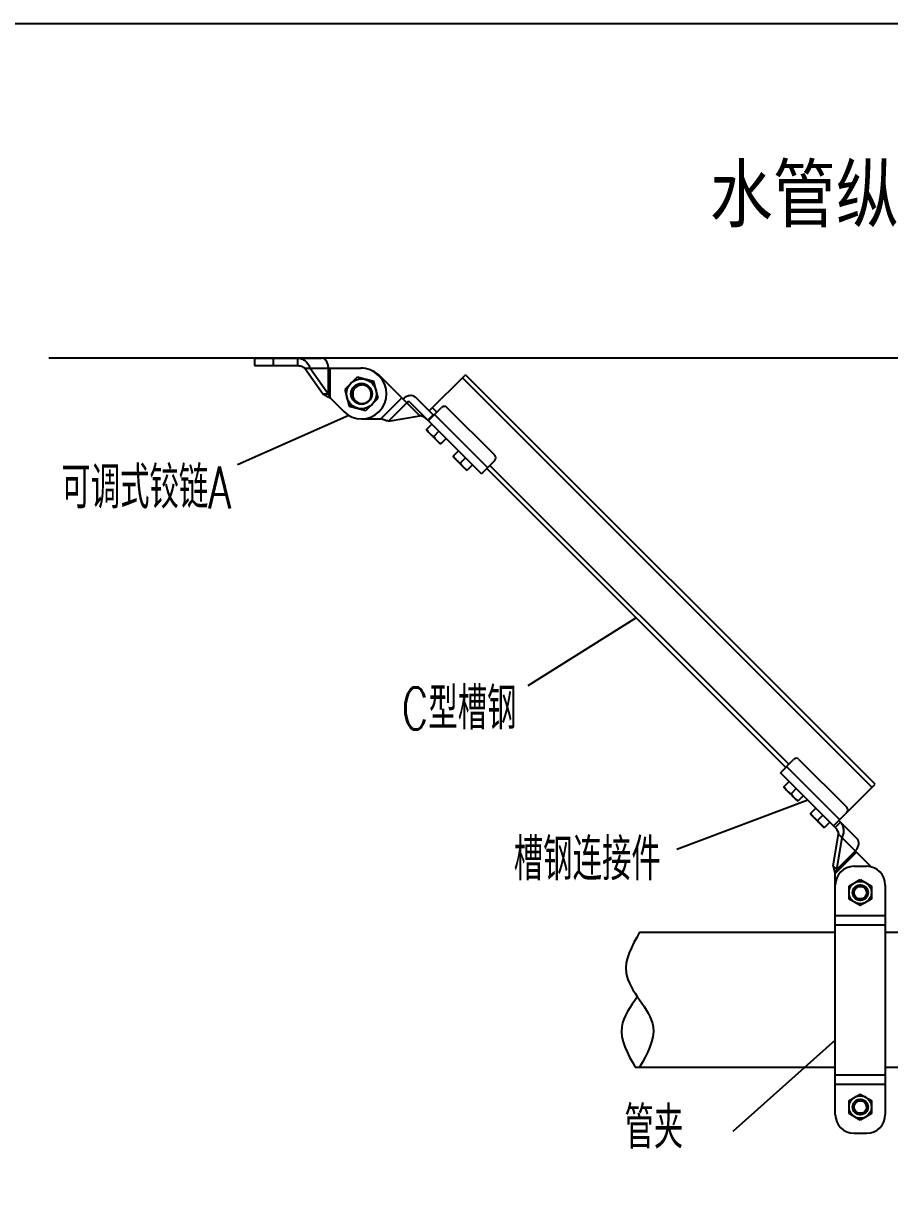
# Model space of a CAD drawing. Extents: x 1031190 to 1725648, y 733081 to 1571294.
# Drawn here: x 1138291 to 1146538, y 1245632 to 1256793 of the extents above; entities that cross this region are included whole.
import ezdxf

# ---------------------------------------------------------------- set-up
doc = ezdxf.new("R2010")
doc.units = 0
doc.header["$LTSCALE"] = 1000
doc.header["$MEASUREMENT"] = 0
doc.layers.add('bz', color=2, linetype='Continuous')
doc.layers.add('W_DIM', color=4, linetype='Continuous')
doc.styles.get("Standard").update_dxf_attribs({"font": 'gbenor.shx', "bigfont": 'gbcbig.shx'})
doc.styles.add('wwp100', font='txt.shx', dxfattribs={"width": 0.7, "height": 400, "bigfont": 'hztxt.shx'})
doc.styles.add('中西文等高字体', font='HZTXT_E.shx', dxfattribs={"width": 0.7, "height": 4, "bigfont": 'hztxt.shx'})
doc.dimstyles.get("Standard").update_dxf_attribs({"dimtxt": 0.18, "dimasz": 0.18, "dimexe": 0.18, "dimexo": 0.0625, "dimgap": 0.09, "dimtad": 0, "dimtih": 1, "dimtoh": 1, "dimdec": 4, "dimzin": 0, "dimdsep": 46, "dimtxsty": 'Standard', "dimcen": 0.09, "dimadec": 0, "dimazin": 0, "dimtfac": 1, "dimtdec": 4, "dimtofl": 0, "dimtmove": 0, "dimatfit": 3, "dimfxl": 0, "dimtolj": 1, "dimtzin": 0, "dimarcsym": 0})

msp = doc.modelspace()

# ---------------------------------------------------------------- linework, layer by layer
at = {"linetype": 'Continuous'}
for p, q in [((1140491.9, 1253606.6), (1140491.9, 1253535.2)), ((1140491.9, 1253606.6), (1141128, 1253606.6)), ((1140491.9, 1253535.2), (1140900.9, 1253535.2)), ((1140670.5, 1253606.6), (1140670.5, 1253535.2)), ((1140900.9, 1253606.6), (1140900.9, 1253535.2)), ((1140969.5, 1253511.4), (1141144.9, 1253263.3)), ((1140969.5, 1253511.4), (1141502.5, 1253511.4)), ((1141020, 1253511.4), (1141195.4, 1253263.3)), ((1141195.4, 1253263.3), (1141195.4, 1253511.4)), ((1141212.2, 1253226.8), (1141212.2, 1253511.4)), ((1141467.2, 1253425.2), (1141350.5, 1253308.6)), ((1141626.5, 1253382.5), (1141467.2, 1253425.2)), ((1141678.3, 1253434.3), (1141670.9, 1253441.6)), ((1141688.7, 1253434.3), (1142065.6, 1253057.4)), ((1142154.9, 1253102.7), (1142500.1, 1253447.9)), ((1146369.5, 1249519.6), (1142470.6, 1253418.4)), ((1146399, 1249549), (1142500.1, 1253447.9)), ((1141350.5, 1253308.6), (1141393.2, 1253149.2)), ((1141507.5, 1253349.8), (1141507.4, 1253349.8)), ((1141510.2, 1253349.8), (1141510.4, 1253349.8)), ((1141669.2, 1253223.2), (1141626.5, 1253382.5)), ((1141195.4, 1253263.3), (1141144.9, 1253263.3)), ((1141212.2, 1253226.8), (1141341.5, 1253097.5)), ((1141552.6, 1253106.5), (1141669.2, 1253223.2)), ((1141893.9, 1253229), (1141692.7, 1253027.8)), ((1141766.2, 1253006), (1141941.6, 1253181.4)), ((1141970.3, 1253186.3), (1142145, 1253011.6)), ((1142020.8, 1253236.8), (1142195.5, 1253062.1)), ((1141393.2, 1253149.2), (1141552.6, 1253106.5)), ((1141766.2, 1253006), (1142065.6, 1253057.4)), ((1142192.1, 1253065.6), (1142141.6, 1253015)), ((1142146.9, 1253010.5), (1142272.8, 1253136.4)), ((1142226.5, 1253090.1), (1142184.4, 1253132.2)), ((1142710.6, 1252563.9), (1142205.4, 1253069)), ((1142777.9, 1252681.8), (1142323.3, 1253136.4)), ((1141509.9, 1253027.8), (1141692.7, 1253027.8)), ((1142126.3, 1252922.6), (1142180.2, 1252976.4)), ((1142146.5, 1253010.1), (1142651.6, 1252505)), ((1142126.3, 1252922.6), (1142261, 1252787.8)), ((1142247.5, 1252909.1), (1142197.4, 1252859)), ((1142314.9, 1252841.7), (1142261, 1252787.8)), ((1142378.9, 1252670), (1142432.7, 1252723.9)), ((1142378.9, 1252670), (1142513.6, 1252535.3)), ((1142500.1, 1252656.5), (1142450, 1252606.4)), ((1142777.9, 1252631.3), (1142651.6, 1252505)), ((1142567.4, 1252589.2), (1142513.6, 1252535.3)), ((1145548.6, 1249709), (1142702.2, 1252555.5)), ((1145578.1, 1249738.5), (1142731.6, 1252584.9)), ((1145498.1, 1249658.5), (1145624.4, 1249784.8)), ((1145557.1, 1249717.4), (1146062.2, 1249212.3)), ((1145674.9, 1249784.8), (1146129.6, 1249330.1)), ((1146018.9, 1249137.7), (1145498.1, 1249658.5)), ((1145528.4, 1249520.4), (1145582.3, 1249574.3)), ((1145528.4, 1249520.4), (1145663.1, 1249385.7)), ((1145649.7, 1249506.9), (1145599.6, 1249456.8)), ((1146005.7, 1249155.8), (1146399, 1249549)), ((1145717, 1249439.6), (1145663.1, 1249385.7)), ((1145781, 1249267.8), (1145834.9, 1249321.7)), ((1145781, 1249267.8), (1145915.7, 1249133.1)), ((1145902.3, 1249254.4), (1145852.2, 1249204.3)), ((1145969.6, 1249187), (1145915.7, 1249133.1)), ((1146018.9, 1249137.7), (1146069.4, 1249188.2)), ((1146053.8, 1249203.8), (1146230, 1249027.7)), ((1145999.2, 1248773), (1146050.5, 1249072.4)), ((1146034.9, 1248737.3), (1146086.2, 1249036.7)), ((1146050.5, 1249072.4), (1146362.3, 1248760.6)), ((1146020.9, 1248699.5), (1146222.2, 1248900.8)), ((1146210.3, 1248912.7), (1146034.9, 1248737.3)), ((1145999.2, 1248773), (1146034.9, 1248737.3)), ((1146199.5, 1248766.7), (1146318.6, 1248766.7)), ((1146020.9, 1246403.3), (1146020.9, 1248699.5)), ((1146151.9, 1248578.6), (1146259.1, 1248640.4)), ((1146259.1, 1248640.4), (1146366.2, 1248578.6)), ((1146151.9, 1248454.9), (1146151.9, 1248578.6)), ((1146236.9, 1248584.5), (1146236.7, 1248584.5)), ((1146294.7, 1248565.2), (1146294.6, 1248565.2)), ((1146315, 1248563.7), (1146315.1, 1248563.6)), ((1146315.1, 1248563.6), (1146315.2, 1248563.5)), ((1146331.8, 1248510.4), (1146331.8, 1248510.4)), ((1146331.8, 1248510.1), (1146331.8, 1248510.1)), ((1146331.9, 1248511.7), (1146331.9, 1248511.5)), ((1146331.9, 1248511.7), (1146331.9, 1248511.5)), ((1146366.2, 1248578.6), (1146366.2, 1248454.9)), ((1146497.2, 1248588.1), (1146497.2, 1246403.3)), ((1146259.1, 1248393), (1146151.9, 1248454.9)), ((1146366.2, 1248454.9), (1146259.1, 1248393)), ((1146309.2, 1248465.7), (1146309.1, 1248465.6)), ((1146309.1, 1248465.6), (1146309.1, 1248465.6)), ((1146309.2, 1248465.7), (1146309.2, 1248465.7)), ((1146309.2, 1248465.7), (1146309.2, 1248465.7)), ((1146309.6, 1248466.1), (1146309.5, 1248466)), ((1146309.7, 1248466.1), (1146309.6, 1248466.1)), ((1146309.6, 1248466.1), (1146309.6, 1248466.1)), ((1146309.8, 1248466.2), (1146309.7, 1248466.2)), ((1146309.7, 1248466.2), (1146309.7, 1248466.1)), ((1146309.8, 1248466.3), (1146309.8, 1248466.2)), ((1146310.3, 1248466.7), (1146310.2, 1248466.7)), ((1146310.2, 1248466.7), (1146310.2, 1248466.6)), ((1146310.4, 1248466.8), (1146310.3, 1248466.7)), ((1146020.9, 1248299.7), (1146497.2, 1248299.7)), ((1146020.9, 1248210.3), (1146497.2, 1248210.3)), ((1144157.6, 1248138.7), (1146020.9, 1248138.7)), ((1146497.2, 1248138.7), (1147449.7, 1248138.7)), ((1144116.1, 1246852.8), (1146020.9, 1246852.8)), ((1146497.2, 1246852.8), (1147419.9, 1246852.8)), ((1146020.9, 1246781.1), (1146497.2, 1246781.1)), ((1146020.9, 1246691.8), (1146497.2, 1246691.8)), ((1146151.9, 1246536.6), (1146259.1, 1246598.5)), ((1146259.1, 1246598.5), (1146366.2, 1246536.6)), ((1146151.9, 1246412.9), (1146151.9, 1246536.6)), ((1146236.9, 1246542.6), (1146236.7, 1246542.5)), ((1146294.7, 1246523.2), (1146294.6, 1246523.3)), ((1146315, 1246521.7), (1146315.1, 1246521.6)), ((1146315.1, 1246521.6), (1146315.2, 1246521.5)), ((1146331.8, 1246468.5), (1146331.8, 1246468.4)), ((1146331.8, 1246468.2), (1146331.8, 1246468.1)), ((1146331.9, 1246469.7), (1146331.9, 1246469.6)), ((1146331.9, 1246469.7), (1146331.9, 1246469.6)), ((1146366.2, 1246536.6), (1146366.2, 1246412.9)), ((1146259.1, 1246351.1), (1146151.9, 1246412.9)), ((1146366.2, 1246412.9), (1146259.1, 1246351.1)), ((1146309.2, 1246423.7), (1146309.1, 1246423.7)), ((1146309.1, 1246423.7), (1146309.1, 1246423.6)), ((1146309.2, 1246423.8), (1146309.2, 1246423.7)), ((1146309.2, 1246423.7), (1146309.2, 1246423.7)), ((1146309.6, 1246424.1), (1146309.5, 1246424.1)), ((1146309.7, 1246424.2), (1146309.6, 1246424.2)), ((1146309.6, 1246424.2), (1146309.6, 1246424.1)), ((1146309.8, 1246424.3), (1146309.7, 1246424.2)), ((1146309.7, 1246424.2), (1146309.7, 1246424.2)), ((1146309.8, 1246424.3), (1146309.8, 1246424.3)), ((1146310.3, 1246424.8), (1146310.2, 1246424.7)), ((1146310.2, 1246424.7), (1146310.2, 1246424.7)), ((1146310.4, 1246424.9), (1146310.3, 1246424.8)), ((1146199.5, 1246224.7), (1146318.6, 1246224.7))]:
    msp.add_line(p, q, dxfattribs=at)
msp.add_lwpolyline([(1137422.9, 1256792.8), (1152561.3, 1256792.8), (1152561.3, 1241937.5), (1137422.9, 1241937.5)], close=True)
for centre, radius in [((1141509.9, 1253265.9), 142.9), ((1141509.9, 1253265.9), 100.2), ((1141509.9, 1253265.9), 95.3), ((1146259.1, 1248516.7), 107.1), ((1146259.1, 1248516.7), 73.7), ((1146259.1, 1248516.7), 59.5), ((1146259.1, 1246474.8), 107.1), ((1146259.1, 1246474.8), 73.7), ((1146259.1, 1246474.8), 59.5)]:
    msp.add_circle(centre, radius, dxfattribs=at)
for centre, radius, start, end in [((1141502.5, 1253273.2), 238.1, 45, 90), ((1141509.9, 1253265.9), 238.1, 225, 45), ((1141520.3, 1253265.9), 238.1, 45, 67.63031), ((1141509.8, 1253265.9), 83.9, 172.14543, 175.15819), ((1141509.9, 1253265.9), 83.9, 168.67355, 172.14337), ((1141509.9, 1253265.9), 84, 165.4458, 168.67361), ((1141509.9, 1253265.9), 83.9, 101.48488, 165.44483), ((1141509.8, 1253266.1), 83.8, 101.10333, 101.4834), ((1141509.9, 1253265.8), 84, 95.59662, 101.09946), ((1141509.9, 1253265.9), 84, 92.60725, 95.59802), ((1141509.9, 1253266.1), 83.7, 91.69418, 92.60616), ((1141509.9, 1253266.3), 83.5, 91.37381, 91.69398), ((1141515.6, 1253266.7), 83.5, 94.99489, 95.50792), ((1141509.9, 1253266.1), 83.7, 89.75296, 91.37328), ((1141509.9, 1253265.9), 84, 88.71875, 89.6641), ((1141509.9, 1253265.7), 84.1, 87.15432, 88.71863), ((1141509.9, 1253265.9), 84, 178.51135, 179.23308), ((1141509.8, 1253265.9), 83.9, 178.78883, 181.69256), ((1141509.7, 1253265.9), 83.7, 179.23213, 181.6927), ((1141510, 1253265.9), 84.1, 175.15789, 177.69509), ((1141510, 1253265.9), 84.1, 177.69503, 178.78973), ((1141510, 1253265.9), 84.1, 177.70337, 178.51134), ((1141508.5, 1253260.3), 94.7, 342.31446, 343.94712), ((1142298, 1253111.1), 35.7, 45, 135), ((1142752.7, 1252656.5), 35.7, 315, 45), ((1145649.7, 1249759.5), 35.7, 45, 135), ((1146104.3, 1249304.9), 35.7, 315, 45), ((1146199.5, 1248588.1), 178.6, 90, 180), ((1146318.6, 1248588.1), 178.6, 0, 90), ((1146259.1, 1248516.7), 71.4, 108.09219, 105.53041), ((1146259.1, 1248516.7), 60.1, 53.78972, 143.12824), ((1146258.7, 1248516.9), 59.7, 142.82749, 143.12822), ((1146258.9, 1248516.8), 60, 140.32828, 142.82605), ((1146259.1, 1248516.6), 60.2, 139.12725, 140.32924), ((1146259.2, 1248516.6), 60.3, 138.70846, 139.12741), ((1146261, 1248517.5), 71.2, 107.2173, 109.79104), ((1146259.2, 1248516.9), 59.8, 52.51705, 53.7893), ((1146261, 1248515.8), 59.8, 55.33718, 55.67721), ((1146260.9, 1248515.7), 59.9, 54.1228, 55.3368), ((1146259.1, 1248516.8), 60, 51.24611, 52.5171), ((1146260.7, 1248515.4), 60.2, 52.0023, 54.1222), ((1146259, 1248516.7), 60.2, 50.58106, 51.24633), ((1146260.6, 1248515.3), 60.4, 50.43148, 52.00277), ((1146260.5, 1248515.2), 60.5, 50.04004, 50.43172), ((1146260.5, 1248515.2), 60.5, 49.19898, 50.04001), ((1146254.8, 1248523.2), 72.4, 32.67364, 34.93175), ((1146259.1, 1248516.7), 73, 356.06244, 41.06244), ((1146259.2, 1248516.8), 72.8, 39.98819, 41.06221), ((1146259.1, 1248516.7), 73, 38.79662, 39.79988), ((1146259.9, 1248518.7), 72.3, 320.06817, 352.31475), ((1146255.2, 1248523.5), 71.9, 23.90688, 32.68142), ((1146255.9, 1248523.8), 71.1, 23.32965, 23.88613), ((1146259.3, 1248518.8), 72.9, 352.26728, 353.08797), ((1146259.4, 1248518.8), 72.9, 353.08802, 353.36074), ((1146259.2, 1248516.7), 72.9, 354.83536, 355.91999), ((1146259.5, 1248518.8), 72.8, 353.40008, 354.29095), ((1146259.1, 1248516.7), 73, 354.42131, 354.78419), ((1146260.6, 1248518.1), 71.5, 312.88161, 313.20481), ((1146260.6, 1248518.2), 71.6, 313.52425, 313.92611), ((1146260.4, 1248518.3), 71.7, 314.16129, 318.95629), ((1146260.5, 1248518.2), 71.7, 318.9568, 320.02346), ((1146259.1, 1246474.8), 71.4, 108.09219, 105.53041), ((1146259.1, 1246474.8), 60.1, 53.78972, 143.12824), ((1146258.7, 1246475), 59.7, 142.82749, 143.12822), ((1146258.9, 1246474.8), 60, 140.32828, 142.82605), ((1146259.1, 1246474.7), 60.2, 139.12725, 140.32924), ((1146259.2, 1246474.7), 60.3, 138.70846, 139.12741), ((1146261, 1246475.6), 71.2, 107.2173, 109.79104), ((1146259.2, 1246475), 59.8, 52.51705, 53.7893), ((1146261, 1246473.8), 59.8, 55.33718, 55.67721), ((1146260.9, 1246473.7), 59.9, 54.1228, 55.3368), ((1146259.1, 1246474.8), 60, 51.24611, 52.5171), ((1146260.7, 1246473.5), 60.2, 52.0023, 54.1222), ((1146259, 1246474.7), 60.2, 50.58106, 51.24633), ((1146260.6, 1246473.3), 60.4, 50.43148, 52.00277), ((1146260.5, 1246473.3), 60.5, 50.04004, 50.43172), ((1146260.5, 1246473.2), 60.5, 49.19898, 50.04001), ((1146254.8, 1246481.3), 72.4, 32.67364, 34.93175), ((1146259.1, 1246474.8), 73, 356.06244, 41.06244), ((1146259.2, 1246474.9), 72.8, 39.98819, 41.06221), ((1146259.1, 1246474.8), 73, 38.79662, 39.79988), ((1146255.2, 1246481.6), 71.9, 23.90688, 32.68142), ((1146255.9, 1246481.9), 71.1, 23.32965, 23.88613), ((1146259.3, 1246476.8), 72.9, 352.26728, 353.08797), ((1146259.4, 1246476.8), 72.9, 353.08802, 353.36074), ((1146259.2, 1246474.7), 72.9, 354.83536, 355.91999), ((1146259.5, 1246476.8), 72.8, 353.40008, 354.29095), ((1146259.1, 1246474.8), 73, 354.42131, 354.78419), ((1146199.5, 1246403.3), 178.6, 180, 270), ((1146260.6, 1246476.2), 71.5, 312.88161, 313.20481), ((1146260.6, 1246476.2), 71.6, 313.52425, 313.92611), ((1146260.4, 1246476.3), 71.7, 314.16129, 318.95629), ((1146260.5, 1246476.3), 71.7, 318.9568, 320.02346), ((1146259.9, 1246476.7), 72.3, 320.06817, 352.31475), ((1146318.6, 1246403.3), 178.6, 270, 0)]:
    msp.add_arc(centre, radius, start, end, dxfattribs=at)
for points, knots in [([(1140900.9, 1253606.6), (1140914.1, 1253606.6), (1140940.9, 1253601.5), (1140976, 1253580.1), (1141003.3, 1253549), (1141015.6, 1253524.2), (1141020, 1253511.4)], [0, 0, 0, 0, 0.2432329, 0.4930778, 0.7487233, 1, 1, 1, 1]), ([(1140900.9, 1253535.2), (1140913.7, 1253535.2), (1140938.4, 1253530.5), (1140960, 1253518.2), (1140969.5, 1253511.4)], [0, 0, 0, 0, 0.5225162, 1, 1, 1, 1]), ([(1141195.4, 1253511.4), (1141195.4, 1253523.6), (1141192.2, 1253547.5), (1141178.1, 1253578.6), (1141156.1, 1253600.8), (1141136.9, 1253606.6), (1141128, 1253606.6)], [0, 0, 0, 0, 0.2879693, 0.555344, 0.7905333, 1, 1, 1, 1]), ([(1141599.5, 1253234.1), (1141603.5, 1253247.9), (1141605.1, 1253277.6), (1141589.9, 1253311.6), (1141569.5, 1253332.2), (1141550.9, 1253343.5), (1141530, 1253349.9), (1141515.4, 1253350.5), (1141508.3, 1253349.9)], [0, 0, 0, 0, 0.2492726, 0.4984099, 0.6238458, 0.7492448, 0.8746208, 1, 1, 1, 1]), ([(1141144.9, 1253263.3), (1141154.7, 1253256.5), (1141177, 1253244), (1141200, 1253232.8), (1141212.2, 1253226.8)], [0, 0, 0, 0, 0.4682186, 1, 1, 1, 1]), ([(1141195.4, 1253263.3), (1141196.5, 1253260.3), (1141201.5, 1253247.8), (1141207.6, 1253235.8), (1141212.2, 1253226.8)], [0, 0, 0, 0, 0.2440009, 1, 1, 1, 1]), ([(1141426, 1253263.4), (1141425.7, 1253256.1), (1141427, 1253241.3), (1141434.6, 1253220.5), (1141447.2, 1253202.3), (1141469.4, 1253182.9), (1141504.9, 1253169.9), (1141535, 1253173.8), (1141548.6, 1253178.9)], [0, 0, 0, 0, 0.1254142, 0.2508333, 0.3762646, 0.5017062, 0.7507851, 1, 1, 1, 1]), ([(1141905.8, 1253217.1), (1141914.5, 1253225.8), (1141933.6, 1253240.3), (1141965.6, 1253252.4), (1141996.9, 1253252.6), (1142014.5, 1253243.1), (1142020.8, 1253236.8)], [0, 0, 0, 0, 0.2879707, 0.5553439, 0.7905323, 1, 1, 1, 1]), ([(1141970.3, 1253186.3), (1141968.7, 1253187.9), (1141964.3, 1253190.2), (1141956.5, 1253190.2), (1141948.5, 1253187.2), (1141943.7, 1253183.5), (1141941.6, 1253181.4)], [0, 0, 0, 0, 0.209498, 0.4446669, 0.7119894, 1, 1, 1, 1]), ([(1142130.9, 1253025.7), (1142121.8, 1253034.8), (1142101, 1253048.9), (1142077.1, 1253055.5), (1142065.6, 1253057.4)], [0, 0, 0, 0, 0.5225162, 1, 1, 1, 1]), ([(1141766.2, 1253006), (1141754.4, 1253008.1), (1141729.7, 1253015), (1141705.6, 1253023.3), (1141692.7, 1253027.8)], [0, 0, 0, 0, 0.4682186, 1, 1, 1, 1]), ([(1142146.9, 1253010.5), (1142146.8, 1253010.5), (1142146, 1253010.3), (1142145.5, 1253011.1), (1142145, 1253011.6)], [0, 0, 0, 0, 0.1267747, 1, 1, 1, 1]), ([(1142130.1, 1252926.3), (1142132.3, 1252923), (1142141.3, 1252909.8), (1142151.5, 1252897.4), (1142160, 1252888.9)], [0, 0, 0, 0, 0.2507885, 1, 1, 1, 1]), ([(1142160, 1252888.9), (1142168.4, 1252880.4), (1142180.8, 1252870.2), (1142194.1, 1252861.2), (1142197.4, 1252859)], [0, 0, 0, 0, 0.7492115, 1, 1, 1, 1]), ([(1142197.4, 1252859), (1142199.6, 1252855.6), (1142208.6, 1252842.4), (1142218.8, 1252830), (1142227.3, 1252821.5)], [0, 0, 0, 0, 0.2507885, 1, 1, 1, 1]), ([(1142227.3, 1252821.5), (1142235.8, 1252813.1), (1142248.2, 1252802.8), (1142261.4, 1252793.8), (1142264.8, 1252791.6)], [0, 0, 0, 0, 0.7492115, 1, 1, 1, 1]), ([(1142382.7, 1252673.8), (1142384.8, 1252670.4), (1142393.8, 1252657.2), (1142404.1, 1252644.8), (1142412.5, 1252636.3)], [0, 0, 0, 0, 0.2507885, 1, 1, 1, 1]), ([(1142412.5, 1252636.3), (1142421, 1252627.8), (1142433.4, 1252617.6), (1142446.6, 1252608.6), (1142450, 1252606.4)], [0, 0, 0, 0, 0.7492115, 1, 1, 1, 1]), ([(1142450, 1252606.4), (1142452.2, 1252603.1), (1142461.2, 1252589.8), (1142471.4, 1252577.4), (1142479.9, 1252569)], [0, 0, 0, 0, 0.2507885, 1, 1, 1, 1]), ([(1142479.9, 1252569), (1142488.4, 1252560.5), (1142500.8, 1252550.2), (1142514, 1252541.3), (1142517.4, 1252539.1)], [0, 0, 0, 0, 0.7492115, 1, 1, 1, 1]), ([(1145532.2, 1249524.2), (1145534.4, 1249520.8), (1145543.4, 1249507.6), (1145553.6, 1249495.2), (1145562.1, 1249486.7)], [0, 0, 0, 0, 0.2507885, 1, 1, 1, 1]), ([(1145562.1, 1249486.7), (1145570.6, 1249478.3), (1145583, 1249468), (1145596.2, 1249459), (1145599.6, 1249456.8)], [0, 0, 0, 0, 0.7492115, 1, 1, 1, 1]), ([(1145599.6, 1249456.8), (1145601.8, 1249453.5), (1145610.8, 1249440.3), (1145621, 1249427.8), (1145629.5, 1249419.4)], [0, 0, 0, 0, 0.2507885, 1, 1, 1, 1]), ([(1145629.5, 1249419.4), (1145637.9, 1249410.9), (1145650.4, 1249400.7), (1145663.6, 1249391.7), (1145666.9, 1249389.5)], [0, 0, 0, 0, 0.7492115, 1, 1, 1, 1]), ([(1145784.8, 1249271.6), (1145787, 1249268.3), (1145796, 1249255), (1145806.2, 1249242.6), (1145814.7, 1249234.1)], [0, 0, 0, 0, 0.2507885, 1, 1, 1, 1]), ([(1145814.7, 1249234.1), (1145823.2, 1249225.7), (1145835.6, 1249215.4), (1145848.8, 1249206.5), (1145852.2, 1249204.3)], [0, 0, 0, 0, 0.7492115, 1, 1, 1, 1]), ([(1145852.2, 1249204.3), (1145854.4, 1249200.9), (1145863.3, 1249187.7), (1145873.6, 1249175.3), (1145882, 1249166.8)], [0, 0, 0, 0, 0.2507885, 1, 1, 1, 1]), ([(1145882, 1249166.8), (1145890.5, 1249158.3), (1145902.9, 1249148.1), (1145916.2, 1249139.1), (1145919.5, 1249136.9)], [0, 0, 0, 0, 0.7492115, 1, 1, 1, 1]), ([(1146018.9, 1249137.7), (1146016.9, 1249139.7), (1146012.9, 1249143.7), (1146008.4, 1249148.4), (1146004.1, 1249154.1), (1146005.7, 1249155.8)], [0, 0, 0, 0, 0.3786649, 0.6932905, 1, 1, 1, 1]), ([(1146086.2, 1249036.7), (1146092.2, 1249048.9), (1146101.1, 1249075.1), (1146103.8, 1249116.4), (1146094, 1249156.3), (1146078.7, 1249178.9), (1146069.4, 1249188.2)], [0, 0, 0, 0, 0.2512822, 0.5069219, 0.7567612, 1, 1, 1, 1]), ([(1146018.9, 1249137.7), (1146027.9, 1249128.7), (1146042.1, 1249107.9), (1146048.7, 1249084), (1146050.5, 1249072.4)], [0, 0, 0, 0, 0.5225162, 1, 1, 1, 1]), ([(1146210.3, 1248912.7), (1146218.9, 1248921.4), (1146233.5, 1248940.5), (1146245.6, 1248972.5), (1146245.8, 1249003.7), (1146236.3, 1249021.3), (1146230, 1249027.7)], [0, 0, 0, 0, 0.2879707, 0.5553439, 0.7905323, 1, 1, 1, 1]), ([(1145999.2, 1248773), (1146001.3, 1248761.2), (1146008.2, 1248736.5), (1146016.5, 1248712.4), (1146020.9, 1248699.5)], [0, 0, 0, 0, 0.4682186, 1, 1, 1, 1]), ([(1146020.9, 1248699.5), (1146022, 1248702.8), (1146026.1, 1248715.5), (1146030.6, 1248728.2), (1146034.9, 1248737.3)], [0, 0, 0, 0, 0.254643, 1, 1, 1, 1]), ([(1146236.7, 1248584.5), (1146229.2, 1248581.7), (1146214.9, 1248573.6), (1146199, 1248555.1), (1146190.2, 1248532.2), (1146189.8, 1248507.7), (1146197.8, 1248484.5), (1146213.5, 1248465.7), (1146234.8, 1248453.5), (1146251.1, 1248451), (1146259.1, 1248451.3)], [0, 0, 0, 0, 0.1250566, 0.2500877, 0.3751099, 0.500112, 0.6251097, 0.7500876, 0.8750512, 1, 1, 1, 1]), ([(1146294.2, 1248578.9), (1146288.3, 1248581.4), (1146275.8, 1248584.9), (1146256.3, 1248584.7), (1146237.7, 1248578.9), (1146226.9, 1248571.6), (1146222.3, 1248567.2)], [0, 0, 0, 0, 0.2502456, 0.5003307, 0.7502615, 1, 1, 1, 1]), ([(1146259.1, 1248451.3), (1146265.3, 1248451.5), (1146277.8, 1248453.7), (1146294.8, 1248462.3), (1146308.6, 1248475.4), (1146318, 1248492), (1146322, 1248510.6), (1146320.3, 1248529.6), (1146313, 1248547.2), (1146304.8, 1248556.9), (1146300.1, 1248561)], [0, 0, 0, 0, 0.1250346, 0.2500561, 0.3750697, 0.5000714, 0.6250663, 0.7500495, 0.8750241, 1, 1, 1, 1]), ([(1144136.9, 1247526.2), (1144072.6, 1247431.3), (1143911.8, 1247217.8), (1144042.9, 1246983.5), (1144116.1, 1246852.8)], [567.9449081, 567.9449081, 567.9449081, 567.9449081, 845.1295872, 1195.1937242, 1195.1937242, 1195.1937242, 1195.1937242]), ([(1146236.7, 1246542.5), (1146229.2, 1246539.8), (1146214.9, 1246531.7), (1146199, 1246513.1), (1146190.2, 1246490.3), (1146189.8, 1246465.8), (1146197.8, 1246442.6), (1146213.5, 1246423.7), (1146234.8, 1246411.6), (1146251.1, 1246409.1), (1146259.1, 1246409.4)], [0, 0, 0, 0, 0.1250566, 0.2500877, 0.3751099, 0.500112, 0.6251097, 0.7500876, 0.8750512, 1, 1, 1, 1]), ([(1146294.2, 1246537), (1146288.3, 1246539.5), (1146275.8, 1246542.9), (1146256.3, 1246542.7), (1146237.7, 1246537), (1146226.9, 1246529.6), (1146222.3, 1246525.2)], [0, 0, 0, 0, 0.2502456, 0.5003307, 0.7502615, 1, 1, 1, 1]), ([(1146259.1, 1246409.4), (1146265.3, 1246409.6), (1146277.8, 1246411.8), (1146294.8, 1246420.4), (1146308.6, 1246433.5), (1146318, 1246450.1), (1146322, 1246468.7), (1146320.3, 1246487.7), (1146313, 1246505.2), (1146304.8, 1246515), (1146300.1, 1246519.1)], [0, 0, 0, 0, 0.1250346, 0.2500561, 0.3750697, 0.5000714, 0.6250663, 0.7500495, 0.8750241, 1, 1, 1, 1])]:
    msp.add_open_spline(points, degree=3, knots=knots, dxfattribs=at)
for points in [[(1146222.3, 1248567.2), (1146217.8, 1248563), (1146214, 1248558.1), (1146211, 1248552.8)], [(1146222.3, 1246525.2), (1146217.8, 1246521.1), (1146214, 1246516.2), (1146211, 1246510.8)]]:
    msp.add_open_spline(points, degree=3, dxfattribs=at)
msp.add_spline([(1144157.6, 1248138.7), (1144029.1, 1247752.9), (1144286.2, 1247238.6), (1144157.6, 1246852.8)], degree=3, dxfattribs=at)
at = {"layer": 'bz'}
msp.add_line((1151697.9, 1253606.6), (1138532.5, 1253606.6), dxfattribs=at)

# ---------------------------------------------------------------- texts
at = {"layer": 'bz', "color": 7, "style": '中西文等高字体'}
msp.add_text('水管纵向支撑', height=600, dxfattribs=at).set_placement((1144825.6, 1254851.8))
at = {"layer": 'W_DIM', "color": 7, "style": 'wwp100', "width": 0.7}
for s, p in [('可调式铰链A', (1138651.4, 1252173.9)), ('C型槽钢', (1141894.4, 1250069.8)), ('槽钢连接件', (1142959.7, 1248634)), ('管夹', (1144013.2, 1246079.6))]:
    msp.add_text(s, height=400, dxfattribs=at).set_placement(p)

# ---------------------------------------------------------------- leaders
for points in [[(1141389.1, 1253060.6), (1140330.9, 1252589.7)], [(1144125.4, 1251132.2), (1143095, 1250484.6)], [(1145758.5, 1249398.1), (1144513.3, 1248927.4)], [(1146020.9, 1247111.8), (1145045.6, 1246240.4)]]:
    msp.add_leader(points, dimstyle='Standard', override={"dimgap": 20, "dimtad": 0})

doc.saveas('drawing.dxf')
